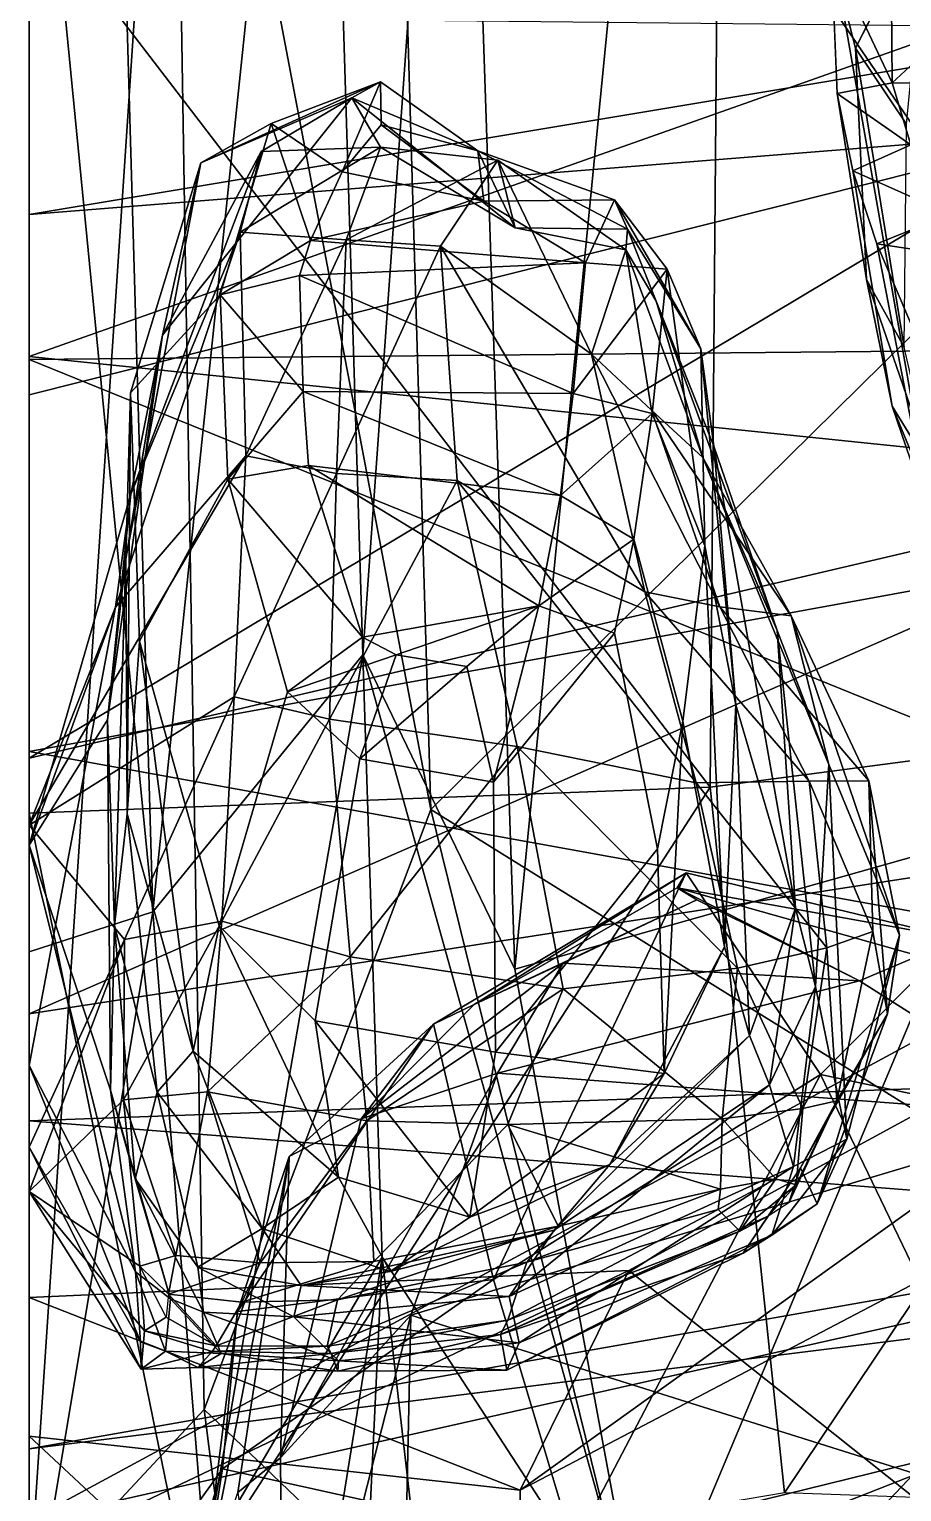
# Model space of a CAD drawing. Header units: metres. Extents: x -8 to 93, y -165 to 99.
# Drawn here: x 0.02 to 6.14, y -151.53 to -141.27 of the extents above; entities that cross this region are included whole.
import ezdxf

# ---------------------------------------------------------------- set-up
doc = ezdxf.new("R2010")
doc.units = ezdxf.units.M

msp = doc.modelspace()

# ---------------------------------------------------------------- linework, layer by layer
at = {"layer": 'jaw_half'}
for points in [[(7.584, -140.886, 199.276), (0.021, -137.635, 192.179), (0.021, -143.562, 199.267)], [(7.584, -140.886, 199.276), (0.021, -143.562, 199.267), (9.728, -144.566, 202.313)], [(7.876, -141.256, 166.211), (0.021, -142.565, 165.947), (0.021, -141.173, 162.868)], [(7.876, -141.256, 166.211), (7.385, -141.978, 176.607), (0.021, -142.565, 165.947)], [(7.385, -141.978, 176.607), (0.021, -143.832, 176.455), (0.021, -142.565, 165.947)], [(8.861, -144.308, 188.863), (0.021, -146.382, 189.444), (7.385, -141.978, 176.607)], [(7.385, -141.978, 176.607), (0.021, -146.382, 189.444), (0.021, -143.832, 176.455)], [(0.021, -143.562, 199.267), (0.021, -146.335, 201.872), (9.728, -144.566, 202.313)], [(9.214, -146.755, 193.243), (0.021, -148.175, 193.261), (8.861, -144.308, 188.863)], [(8.861, -144.308, 188.863), (0.021, -148.175, 193.261), (0.021, -146.382, 189.444)], [(9.728, -144.566, 202.313), (0.021, -146.335, 201.872), (11.944, -148.493, 201.502)], [(0.021, -146.335, 201.872), (0.021, -148.926, 201.158), (11.944, -148.493, 201.502)], [(10.24, -149.432, 196.864), (0.021, -151.733, 197.522), (9.214, -146.755, 193.243)], [(9.214, -146.755, 193.243), (0.021, -151.733, 197.522), (0.021, -148.175, 193.261)], [(11.944, -148.493, 201.502), (0.021, -148.926, 201.158), (11.328, -149.815, 200.013)], [(0.021, -148.926, 201.158), (0.021, -151.229, 200.348), (11.328, -149.815, 200.013)], [(11.328, -149.815, 200.013), (0.021, -151.229, 200.348), (10.24, -149.432, 196.864)], [(10.24, -149.432, 196.864), (0.021, -151.229, 200.348), (0.021, -151.733, 197.522)]]:
    msp.add_3dface(points, dxfattribs=at)
at = {"layer": 'skull_half'}
for points in [[(2.422, -132.65, 282.647), (5.922, -125.073, 287.826), (7.689, -141.96, 292.067)], [(5.922, -125.073, 287.826), (9.949, -125.549, 286.634), (7.689, -141.96, 292.067)], [(17.375, -128.428, 384.974), (0.021, -132.807, 383.073), (17.987, -143.412, 371.145)], [(1.024, -137.2, 282.321), (2.422, -132.65, 282.647), (2.84, -146.741, 292.028)], [(2.422, -132.65, 282.647), (7.689, -141.96, 292.067), (2.84, -146.741, 292.028)], [(17.987, -143.412, 371.145), (0.021, -132.807, 383.073), (0.021, -143.583, 371.502)], [(9.473, -134.297, 250.767), (4.677, -135.139, 251.117), (6.752, -146.923, 252.992)], [(4.677, -135.139, 251.117), (3.035, -136.192, 254.371), (3.429, -147.862, 253.608)], [(4.677, -135.139, 251.117), (3.429, -147.862, 253.608), (6.752, -146.923, 252.992)], [(0.887, -147.461, 259.065), (2.069, -136.134, 259.656), (0.597, -137.447, 261.27)], [(2.361, -145.657, 257.694), (2.069, -136.134, 259.656), (0.887, -147.461, 259.065)], [(3.035, -136.192, 254.371), (2.069, -136.134, 259.656), (2.361, -145.657, 257.694)], [(3.429, -147.862, 253.608), (3.035, -136.192, 254.371), (2.361, -145.657, 257.694)], [(1.024, -137.2, 282.321), (1.248, -150.954, 291.122), (0.021, -152.271, 290.702)], [(0.021, -139.373, 282.271), (1.024, -137.2, 282.321), (0.021, -152.271, 290.702)], [(1.024, -137.2, 282.321), (2.84, -146.741, 292.028), (1.248, -150.954, 291.122)], [(0.887, -147.461, 259.065), (0.597, -137.447, 261.27), (0.021, -138.576, 261.723)], [(0.887, -147.461, 259.065), (0.021, -138.576, 261.723), (0.021, -147.74, 259.972)], [(4.856, -139.939, 227.938), (4.8, -146.586, 223.721), (0.021, -140.349, 228.388)], [(4.856, -139.939, 227.938), (9.015, -146.03, 223.741), (4.8, -146.586, 223.721)], [(4.856, -139.939, 227.938), (8.242, -140.122, 227.856), (9.015, -146.03, 223.741)], [(0.021, -140.349, 228.388), (4.8, -146.586, 223.721), (0.021, -146.768, 223.816)], [(7.689, -141.96, 292.067), (10.031, -151.21, 292.083), (2.84, -146.741, 292.028)], [(18.638, -151.139, 354.709), (17.987, -143.412, 371.145), (0.021, -143.583, 371.502)], [(18.638, -151.139, 354.709), (0.021, -143.583, 371.502), (0.021, -152.097, 355.345)], [(2.361, -145.657, 257.694), (0.887, -147.461, 259.065), (1.255, -152, 258.424)], [(2.498, -149.883, 257.19), (2.361, -145.657, 257.694), (1.255, -152, 258.424)], [(4.327, -152.696, 254.084), (2.361, -145.657, 257.694), (2.498, -149.883, 257.19)], [(3.429, -147.862, 253.608), (2.361, -145.657, 257.694), (4.327, -152.696, 254.084)], [(9.015, -146.03, 223.741), (5.321, -151.538, 224.521), (4.8, -146.586, 223.721)], [(9.015, -146.03, 223.741), (9.635, -151.693, 223.993), (5.321, -151.538, 224.521)], [(4.8, -146.586, 223.721), (1.14, -152.247, 224.373), (0.021, -146.768, 223.816)], [(4.8, -146.586, 223.721), (5.321, -151.538, 224.521), (1.14, -152.247, 224.373)], [(0.021, -146.768, 223.816), (1.14, -152.247, 224.373), (0.021, -152.099, 224.322)], [(1.248, -150.954, 291.122), (2.84, -146.741, 292.028), (4.687, -154.242, 295.99)], [(2.84, -146.741, 292.028), (10.031, -151.21, 292.083), (4.687, -154.242, 295.99)], [(10.002, -146.834, 312.78), (3.466, -151.519, 313.048), (8.753, -148.746, 307.738)], [(10.002, -146.834, 312.78), (4.229, -149.977, 316.442), (3.466, -151.519, 313.048)], [(10.002, -146.834, 312.78), (7.005, -152.189, 322.488), (4.229, -149.977, 316.442)], [(6.752, -146.923, 252.992), (3.429, -147.862, 253.608), (4.327, -152.696, 254.084)], [(6.752, -146.923, 252.992), (4.327, -152.696, 254.084), (7.175, -151.526, 253.954)], [(0.887, -147.461, 259.065), (0.021, -152.665, 259.291), (1.255, -152, 258.424)], [(0.887, -147.461, 259.065), (0.021, -147.74, 259.972), (0.021, -152.665, 259.291)], [(8.881, -152.823, 304.853), (8.753, -148.746, 307.738), (3.446, -154.337, 309.561)], [(8.753, -148.746, 307.738), (3.466, -151.519, 313.048), (3.446, -154.337, 309.561)], [(2.498, -149.883, 257.19), (1.012, -159.116, 257.36), (2.225, -155.621, 256.661)], [(2.498, -149.883, 257.19), (1.255, -152, 258.424), (1.012, -159.116, 257.36)], [(3.006, -154.303, 254.769), (2.498, -149.883, 257.19), (2.225, -155.621, 256.661)], [(4.327, -152.696, 254.084), (2.498, -149.883, 257.19), (3.006, -154.303, 254.769)], [(4.229, -149.977, 316.442), (0.021, -151.984, 321.073), (0.021, -150.168, 316.313)], [(7.005, -152.189, 322.488), (0.021, -151.984, 321.073), (4.229, -149.977, 316.442)], [(4.229, -149.977, 316.442), (0.021, -150.168, 316.313), (3.466, -151.519, 313.048)], [(3.466, -151.519, 313.048), (0.021, -150.168, 316.313), (0.021, -151.141, 314.065)], [(0.021, -152.271, 290.702), (1.248, -150.954, 291.122), (1.963, -156.556, 295.531)], [(1.248, -150.954, 291.122), (4.687, -154.242, 295.99), (1.963, -156.556, 295.531)], [(18.945, -152.104, 346.145), (18.638, -151.139, 354.709), (0.021, -152.097, 355.345)], [(3.446, -154.337, 309.561), (0.021, -151.141, 314.065), (0.021, -154.312, 309.883)], [(3.466, -151.519, 313.048), (0.021, -151.141, 314.065), (3.446, -154.337, 309.561)], [(10.031, -151.21, 292.083), (6.73, -161.233, 297.093), (4.687, -154.242, 295.99)], [(7.175, -151.526, 253.954), (4.327, -152.696, 254.084), (7.905, -152.506, 253.891)]]:
    msp.add_3dface(points, dxfattribs=at)
at = {"layer": 'teeth_lower_half', "invisible_edges": 1}
for points in [[(6.324, -140.409, 200.574), (5.651, -140.738, 197.942), (5.819, -141.397, 200.796)], [(5.69, -141.717, 197.869), (5.819, -141.397, 200.796), (5.651, -140.738, 197.942)], [(5.819, -141.397, 200.796), (5.69, -141.717, 197.869), (5.897, -143.022, 200.937)], [(5.69, -141.717, 197.869), (6.078, -143.911, 200.448), (5.897, -143.022, 200.937)], [(6.078, -143.911, 200.448), (5.69, -141.717, 197.869), (5.8, -142.258, 197.537)], [(1.36, -143.13, 198.215), (1.224, -142.203, 200.132), (1.718, -141.926, 198.128)], [(1.224, -142.203, 200.132), (1.36, -143.13, 198.215), (0.732, -143.817, 200.306)], [(5.8, -142.258, 197.537), (6.335, -144.664, 200.352), (6.078, -143.911, 200.448)], [(6.335, -144.664, 200.352), (5.8, -142.258, 197.537), (5.969, -142.772, 197.545)], [(5.969, -142.772, 197.545), (6.9, -145.979, 199.627), (6.335, -144.664, 200.352)], [(6.9, -145.979, 199.627), (5.969, -142.772, 197.545), (6.329, -143.615, 197.101)], [(1.36, -143.13, 198.215), (0.794, -145.56, 200.103), (0.732, -143.817, 200.306)], [(0.794, -145.56, 200.103), (1.36, -143.13, 198.215), (1.414, -144.423, 198.037)], [(4.762, -144.891, 200.087), (4.263, -144.845, 198.154), (4.392, -143.962, 198.109)], [(1.414, -144.423, 198.037), (1.354, -147.558, 199.427), (0.794, -145.56, 200.103)], [(1.354, -147.558, 199.427), (1.414, -144.423, 198.037), (1.833, -145.915, 197.533)], [(4.263, -144.845, 198.154), (4.431, -147.018, 200.042), (4.128, -145.504, 197.983)], [(4.263, -144.845, 198.154), (4.762, -144.891, 200.087), (4.609, -146.121, 200.25)], [(4.431, -147.018, 200.042), (4.263, -144.845, 198.154), (4.609, -146.121, 200.25)], [(4.128, -145.504, 197.983), (3.294, -148.445, 199.725), (3.28, -146.55, 197.727)], [(3.294, -148.445, 199.725), (4.128, -145.504, 197.983), (4.431, -147.018, 200.042)], [(2.34, -146.387, 197.546), (1.354, -147.558, 199.427), (1.833, -145.915, 197.533)], [(1.354, -147.558, 199.427), (2.34, -146.387, 197.546), (2.028, -148.225, 199.481)], [(2.34, -146.387, 197.546), (3.294, -148.445, 199.725), (2.028, -148.225, 199.481)], [(3.294, -148.445, 199.725), (2.34, -146.387, 197.546), (3.28, -146.55, 197.727)]]:
    msp.add_3dface(points, dxfattribs=at)
at = {"layer": 'teeth_lower_half'}
for points in [[(6.324, -140.409, 200.574), (5.819, -141.397, 200.796), (6.178, -141.932, 202.658)], [(6.077, -141.642, 197.182), (5.69, -141.717, 197.869), (5.651, -140.738, 197.942)], [(6.077, -141.642, 197.182), (5.651, -140.738, 197.942), (6.073, -141.08, 197.205)], [(7.02, -140.768, 197.221), (6.077, -141.642, 197.182), (6.073, -141.08, 197.205)], [(7.02, -140.768, 197.221), (7.438, -141.655, 197.171), (6.077, -141.642, 197.182)], [(5.819, -141.397, 200.796), (6.161, -143.497, 202.838), (6.178, -141.932, 202.658)], [(5.819, -141.397, 200.796), (5.897, -143.022, 200.937), (6.161, -143.497, 202.838)], [(2.485, -141.633, 198.262), (1.718, -141.926, 198.128), (1.224, -142.203, 200.132)], [(2.485, -141.633, 198.262), (1.224, -142.203, 200.132), (2.285, -141.747, 199.756)], [(2.485, -141.633, 198.262), (2.216, -142.266, 197.671), (1.718, -141.926, 198.128)], [(2.216, -142.266, 197.671), (2.485, -141.633, 198.262), (2.49, -141.935, 197.734)], [(3.169, -142.118, 198.152), (2.485, -141.633, 198.262), (2.285, -141.747, 199.756)], [(3.169, -142.118, 198.152), (2.49, -141.935, 197.734), (2.485, -141.633, 198.262)], [(6.209, -142.076, 197.116), (5.69, -141.717, 197.869), (6.077, -141.642, 197.182)], [(6.077, -141.642, 197.182), (7.438, -141.655, 197.171), (6.209, -142.076, 197.116)], [(2.285, -141.747, 199.756), (1.224, -142.203, 200.132), (0.956, -143.413, 202.205)], [(2.285, -141.747, 199.756), (0.956, -143.413, 202.205), (1.649, -142.123, 202.449)], [(2.487, -142.093, 202.845), (2.285, -141.747, 199.756), (1.649, -142.123, 202.449)], [(3.431, -142.658, 199.751), (2.285, -141.747, 199.756), (2.487, -142.093, 202.845)], [(3.431, -142.658, 199.751), (3.169, -142.118, 198.152), (2.285, -141.747, 199.756)], [(6.209, -142.076, 197.116), (5.8, -142.258, 197.537), (5.69, -141.717, 197.869)], [(1.995, -142.747, 197.658), (1.36, -143.13, 198.215), (1.718, -141.926, 198.128)], [(1.718, -141.926, 198.128), (2.216, -142.266, 197.671), (1.995, -142.747, 197.658)], [(2.49, -141.935, 197.734), (3.211, -142.472, 197.539), (2.216, -142.266, 197.671)], [(3.211, -142.472, 197.539), (2.49, -141.935, 197.734), (3.169, -142.118, 198.152)], [(0.956, -143.413, 202.205), (0.733, -144.529, 203.727), (1.649, -142.123, 202.449)], [(1.649, -142.123, 202.449), (0.733, -144.529, 203.727), (1.5, -142.69, 203.62)], [(2.487, -142.093, 202.845), (1.649, -142.123, 202.449), (1.5, -142.69, 203.62)], [(2.487, -142.093, 202.845), (1.5, -142.69, 203.62), (2.245, -142.743, 204.326)], [(3.309, -142.184, 201.852), (2.487, -142.093, 202.845), (2.245, -142.743, 204.326)], [(3.431, -142.658, 199.751), (2.487, -142.093, 202.845), (3.309, -142.184, 201.852)], [(4.129, -142.463, 198.245), (3.211, -142.472, 197.539), (3.169, -142.118, 198.152)], [(4.22, -142.669, 199.897), (3.169, -142.118, 198.152), (3.431, -142.658, 199.751)], [(4.22, -142.669, 199.897), (4.129, -142.463, 198.245), (3.169, -142.118, 198.152)], [(6.209, -142.076, 197.116), (6.484, -142.564, 196.98), (5.8, -142.258, 197.537)], [(1.224, -142.203, 200.132), (0.732, -143.817, 200.306), (0.699, -144.982, 202.419)], [(1.224, -142.203, 200.132), (0.699, -144.982, 202.419), (0.956, -143.413, 202.205)], [(2.216, -142.266, 197.671), (3.211, -142.472, 197.539), (1.995, -142.747, 197.658)], [(3.309, -142.184, 201.852), (2.245, -142.743, 204.326), (2.908, -142.788, 204.361)], [(3.966, -143.546, 204.446), (3.309, -142.184, 201.852), (2.908, -142.788, 204.361)], [(4.207, -142.814, 202.18), (3.431, -142.658, 199.751), (3.309, -142.184, 201.852)], [(4.207, -142.814, 202.18), (3.309, -142.184, 201.852), (3.966, -143.546, 204.446)], [(5.8, -142.258, 197.537), (6.484, -142.564, 196.98), (5.969, -142.772, 197.545)], [(3.211, -142.472, 197.539), (3.924, -142.904, 197.562), (1.995, -142.747, 197.658)], [(4.129, -142.463, 198.245), (3.924, -142.904, 197.562), (3.211, -142.472, 197.539)], [(4.498, -142.95, 197.966), (3.924, -142.904, 197.562), (4.129, -142.463, 198.245)], [(4.129, -142.463, 198.245), (4.22, -142.669, 199.897), (4.735, -143.508, 199.945)], [(4.498, -142.95, 197.966), (4.129, -142.463, 198.245), (4.735, -143.508, 199.945)], [(6.684, -142.878, 196.788), (5.969, -142.772, 197.545), (6.484, -142.564, 196.98)], [(4.22, -142.669, 199.897), (3.431, -142.658, 199.751), (4.207, -142.814, 202.18)], [(4.22, -142.669, 199.897), (4.207, -142.814, 202.18), (4.421, -143.173, 202.025)], [(4.22, -142.669, 199.897), (4.421, -143.173, 202.025), (4.826, -144.192, 202.14)], [(4.22, -142.669, 199.897), (4.826, -144.192, 202.14), (4.735, -143.508, 199.945)], [(1.5, -142.69, 203.62), (0.733, -144.529, 203.727), (0.625, -145.321, 205.167)], [(1.5, -142.69, 203.62), (0.625, -145.321, 205.167), (1.541, -144.26, 205.642)], [(1.995, -142.747, 197.658), (1.917, -142.994, 197.672), (1.36, -143.13, 198.215)], [(2.245, -142.743, 204.326), (1.5, -142.69, 203.62), (1.541, -144.26, 205.642)], [(2.245, -142.743, 204.326), (1.541, -144.26, 205.642), (2.178, -144.383, 206.007)], [(1.995, -142.747, 197.658), (3.924, -142.904, 197.562), (1.917, -142.994, 197.672)], [(2.908, -142.788, 204.361), (2.245, -142.743, 204.326), (2.178, -144.383, 206.007)], [(3.025, -144.432, 206.132), (2.908, -142.788, 204.361), (2.178, -144.383, 206.007)], [(4.341, -145.215, 206.027), (2.908, -142.788, 204.361), (3.025, -144.432, 206.132)], [(4.341, -145.215, 206.027), (3.966, -143.546, 204.446), (2.908, -142.788, 204.361)], [(6.684, -142.878, 196.788), (6.329, -143.615, 197.101), (5.969, -142.772, 197.545)], [(4.207, -142.814, 202.18), (3.966, -143.546, 204.446), (4.389, -143.938, 204.343)], [(4.207, -142.814, 202.18), (4.389, -143.938, 204.343), (4.749, -144.272, 204.26)], [(4.421, -143.173, 202.025), (4.207, -142.814, 202.18), (4.749, -144.272, 204.26)], [(1.917, -142.994, 197.672), (1.943, -143.807, 197.619), (1.36, -143.13, 198.215)], [(3.924, -142.904, 197.562), (3.838, -143.821, 197.642), (1.917, -142.994, 197.672)], [(1.917, -142.994, 197.672), (3.838, -143.821, 197.642), (1.943, -143.807, 197.619)], [(3.924, -142.904, 197.562), (4.498, -142.95, 197.966), (3.838, -143.821, 197.642)], [(4.498, -142.95, 197.966), (4.392, -143.962, 198.109), (3.838, -143.821, 197.642)], [(4.498, -142.95, 197.966), (4.762, -144.891, 200.087), (4.392, -143.962, 198.109)], [(4.498, -142.95, 197.966), (4.735, -143.508, 199.945), (4.762, -144.891, 200.087)], [(5.897, -143.022, 200.937), (6.365, -144.378, 202.268), (6.161, -143.497, 202.838)], [(6.078, -143.911, 200.448), (6.365, -144.378, 202.268), (5.897, -143.022, 200.937)], [(1.36, -143.13, 198.215), (1.943, -143.807, 197.619), (1.414, -144.423, 198.037)], [(4.421, -143.173, 202.025), (4.749, -144.272, 204.26), (5.271, -145.486, 203.866)], [(4.421, -143.173, 202.025), (5.271, -145.486, 203.866), (4.826, -144.192, 202.14)], [(0.956, -143.413, 202.205), (0.699, -144.982, 202.419), (0.569, -146.113, 203.555)], [(0.956, -143.413, 202.205), (0.569, -146.113, 203.555), (0.733, -144.529, 203.727)], [(4.735, -143.508, 199.945), (4.826, -144.192, 202.14), (4.981, -146.006, 201.924)], [(4.735, -143.508, 199.945), (4.981, -146.006, 201.924), (4.762, -144.891, 200.087)], [(3.966, -143.546, 204.446), (4.341, -145.215, 206.027), (4.868, -145.32, 206.141)], [(4.389, -143.938, 204.343), (3.966, -143.546, 204.446), (4.868, -145.32, 206.141)], [(1.943, -143.807, 197.619), (1.98, -144.326, 197.539), (1.414, -144.423, 198.037)], [(1.943, -143.807, 197.619), (3.75, -144.537, 197.737), (1.98, -144.326, 197.539)], [(1.943, -143.807, 197.619), (3.838, -143.821, 197.642), (3.75, -144.537, 197.737)], [(0.732, -143.817, 200.306), (0.708, -146.771, 202.153), (0.699, -144.982, 202.419)], [(0.794, -145.56, 200.103), (0.708, -146.771, 202.153), (0.732, -143.817, 200.306)], [(3.838, -143.821, 197.642), (4.392, -143.962, 198.109), (3.75, -144.537, 197.737)], [(6.078, -143.911, 200.448), (6.578, -145.128, 202.26), (6.365, -144.378, 202.268)], [(6.335, -144.664, 200.352), (6.578, -145.128, 202.26), (6.078, -143.911, 200.448)], [(4.392, -143.962, 198.109), (4.263, -144.845, 198.154), (3.75, -144.537, 197.737)], [(5.369, -145.382, 205.82), (4.389, -143.938, 204.343), (4.868, -145.32, 206.141)], [(5.369, -145.382, 205.82), (4.749, -144.272, 204.26), (4.389, -143.938, 204.343)], [(4.826, -144.192, 202.14), (5.271, -145.486, 203.866), (5.399, -147.434, 203.471)], [(4.981, -146.006, 201.924), (4.826, -144.192, 202.14), (5.399, -147.434, 203.471)], [(0.625, -145.321, 205.167), (0.021, -146.852, 206.522), (1.541, -144.26, 205.642)], [(1.541, -144.26, 205.642), (0.021, -146.852, 206.522), (1.46, -145.952, 206.818)], [(1.98, -144.326, 197.539), (2.36, -145.531, 197.267), (1.414, -144.423, 198.037)], [(1.541, -144.26, 205.642), (1.46, -145.952, 206.818), (2.178, -144.383, 206.007)], [(1.98, -144.326, 197.539), (3.598, -145.313, 197.514), (2.36, -145.531, 197.267)], [(1.98, -144.326, 197.539), (3.75, -144.537, 197.737), (3.598, -145.313, 197.514)], [(4.749, -144.272, 204.26), (5.369, -145.382, 205.82), (5.632, -146.426, 205.694)], [(5.271, -145.486, 203.866), (4.749, -144.272, 204.26), (5.632, -146.426, 205.694)], [(1.414, -144.423, 198.037), (2.36, -145.531, 197.267), (1.833, -145.915, 197.533)], [(2.178, -144.383, 206.007), (1.46, -145.952, 206.818), (2.127, -146.107, 207.059)], [(2.178, -144.383, 206.007), (2.127, -146.107, 207.059), (3.025, -144.432, 206.132)], [(3.025, -144.432, 206.132), (2.127, -146.107, 207.059), (3.445, -146.3, 207.112)], [(3.025, -144.432, 206.132), (3.445, -146.3, 207.112), (4.702, -146.554, 207.465)], [(4.702, -146.554, 207.465), (4.341, -145.215, 206.027), (3.025, -144.432, 206.132)], [(0.569, -146.113, 203.555), (0.021, -146.991, 205.328), (0.733, -144.529, 203.727)], [(0.733, -144.529, 203.727), (0.021, -146.991, 205.328), (0.625, -145.321, 205.167)], [(3.75, -144.537, 197.737), (4.263, -144.845, 198.154), (3.598, -145.313, 197.514)], [(4.263, -144.845, 198.154), (4.128, -145.504, 197.983), (3.598, -145.313, 197.514)], [(4.762, -144.891, 200.087), (4.9, -147.706, 202.025), (4.609, -146.121, 200.25)], [(4.762, -144.891, 200.087), (4.981, -146.006, 201.924), (4.9, -147.706, 202.025)], [(0.699, -144.982, 202.419), (0.619, -147.557, 203.606), (0.569, -146.113, 203.555)], [(0.708, -146.771, 202.153), (0.619, -147.557, 203.606), (0.699, -144.982, 202.419)], [(4.341, -145.215, 206.027), (4.702, -146.554, 207.465), (5.495, -146.542, 208.047)], [(5.495, -146.542, 208.047), (4.868, -145.32, 206.141), (4.341, -145.215, 206.027)], [(0.625, -145.321, 205.167), (0.021, -146.991, 205.328), (0.021, -148.538, 206.693)], [(0.625, -145.321, 205.167), (0.021, -148.538, 206.693), (0.021, -146.852, 206.522)], [(3.598, -145.313, 197.514), (2.595, -145.656, 197.318), (2.36, -145.531, 197.267)], [(3.598, -145.313, 197.514), (3.093, -145.738, 197.379), (2.595, -145.656, 197.318)], [(3.598, -145.313, 197.514), (3.28, -146.55, 197.727), (3.093, -145.738, 197.379)], [(3.598, -145.313, 197.514), (4.128, -145.504, 197.983), (3.28, -146.55, 197.727)], [(5.913, -146.54, 207.064), (4.868, -145.32, 206.141), (5.495, -146.542, 208.047)], [(5.913, -146.54, 207.064), (5.369, -145.382, 205.82), (4.868, -145.32, 206.141)], [(5.369, -145.382, 205.82), (5.913, -146.54, 207.064), (6.128, -147.624, 207.015)], [(5.632, -146.426, 205.694), (5.369, -145.382, 205.82), (6.128, -147.624, 207.015)], [(0.794, -145.56, 200.103), (1.17, -148.437, 201.646), (0.708, -146.771, 202.153)], [(1.354, -147.558, 199.427), (1.17, -148.437, 201.646), (0.794, -145.56, 200.103)], [(2.36, -145.531, 197.267), (2.595, -145.656, 197.318), (1.833, -145.915, 197.533)], [(5.271, -145.486, 203.866), (5.632, -146.426, 205.694), (5.54, -147.984, 205.412)], [(5.399, -147.434, 203.471), (5.271, -145.486, 203.866), (5.54, -147.984, 205.412)], [(2.595, -145.656, 197.318), (2.34, -146.387, 197.546), (1.833, -145.915, 197.533)], [(2.595, -145.656, 197.318), (3.093, -145.738, 197.379), (2.34, -146.387, 197.546)], [(3.093, -145.738, 197.379), (3.28, -146.55, 197.727), (2.34, -146.387, 197.546)], [(1.46, -145.952, 206.818), (0.021, -146.852, 206.522), (0.69, -147.655, 208.635)], [(1.46, -145.952, 206.818), (0.69, -147.655, 208.635), (1.373, -147.526, 208.32)], [(1.46, -145.952, 206.818), (1.373, -147.526, 208.32), (2.127, -146.107, 207.059)], [(4.981, -146.006, 201.924), (5.075, -148.327, 203.401), (4.9, -147.706, 202.025)], [(4.981, -146.006, 201.924), (5.399, -147.434, 203.471), (5.075, -148.327, 203.401)], [(0.569, -146.113, 203.555), (0.591, -148.711, 205.142), (0.021, -146.991, 205.328)], [(0.569, -146.113, 203.555), (0.619, -147.557, 203.606), (0.591, -148.711, 205.142)], [(2.127, -146.107, 207.059), (1.373, -147.526, 208.32), (2.273, -147.775, 208.453)], [(2.127, -146.107, 207.059), (2.273, -147.775, 208.453), (3.445, -146.3, 207.112)], [(4.431, -147.018, 200.042), (4.609, -146.121, 200.25), (4.477, -148.595, 201.986)], [(4.609, -146.121, 200.25), (4.9, -147.706, 202.025), (4.477, -148.595, 201.986)], [(3.769, -148, 208.869), (3.445, -146.3, 207.112), (2.273, -147.775, 208.453)], [(3.445, -146.3, 207.112), (3.769, -148, 208.869), (4.992, -147.855, 209.109)], [(4.992, -147.855, 209.109), (4.702, -146.554, 207.465), (3.445, -146.3, 207.112)], [(5.54, -147.984, 205.412), (5.632, -146.426, 205.694), (5.76, -149.055, 207.224)], [(5.632, -146.426, 205.694), (6.128, -147.624, 207.015), (5.76, -149.055, 207.224)], [(5.619, -147.712, 209.856), (5.495, -146.542, 208.047), (4.702, -146.554, 207.465)], [(4.702, -146.554, 207.465), (4.992, -147.855, 209.109), (5.619, -147.712, 209.856)], [(5.913, -146.54, 207.064), (5.495, -146.542, 208.047), (5.941, -147.598, 209.271)], [(5.941, -147.598, 209.271), (5.495, -146.542, 208.047), (5.619, -147.712, 209.856)], [(5.913, -146.54, 207.064), (5.941, -147.598, 209.271), (6.044, -148.176, 209.481)], [(6.128, -147.624, 207.015), (5.913, -146.54, 207.064), (6.044, -148.176, 209.481)], [(0.708, -146.771, 202.153), (0.918, -148.725, 203.16), (0.619, -147.557, 203.606)], [(1.17, -148.437, 201.646), (0.918, -148.725, 203.16), (0.708, -146.771, 202.153)], [(0.021, -146.852, 206.522), (0.021, -148.538, 206.693), (0.021, -149.112, 208.992)], [(0.021, -146.852, 206.522), (0.021, -149.112, 208.992), (0.69, -147.655, 208.635)], [(0.591, -148.711, 205.142), (0.767, -149.987, 206.566), (0.021, -146.991, 205.328)], [(0.021, -146.991, 205.328), (0.767, -149.987, 206.566), (0.021, -148.538, 206.693)], [(3.294, -148.445, 199.725), (4.431, -147.018, 200.042), (4.477, -148.595, 201.986)], [(5.075, -148.327, 203.401), (5.399, -147.434, 203.471), (5.217, -148.675, 205.109)], [(5.399, -147.434, 203.471), (5.54, -147.984, 205.412), (5.217, -148.675, 205.109)], [(0.619, -147.557, 203.606), (0.765, -149.333, 205.008), (0.591, -148.711, 205.142)], [(0.918, -148.725, 203.16), (0.765, -149.333, 205.008), (0.619, -147.557, 203.606)], [(1.373, -147.526, 208.32), (0.69, -147.655, 208.635), (0.682, -148.78, 210.252)], [(1.373, -147.526, 208.32), (0.682, -148.78, 210.252), (1.271, -148.723, 210.021)], [(2.191, -149.323, 201.53), (1.17, -148.437, 201.646), (1.354, -147.558, 199.427)], [(2.273, -147.775, 208.453), (1.373, -147.526, 208.32), (1.271, -148.723, 210.021)], [(2.191, -149.323, 201.53), (1.354, -147.558, 199.427), (2.028, -148.225, 199.481)], [(5.941, -147.598, 209.271), (5.619, -147.712, 209.856), (5.688, -148.787, 211.395)], [(5.941, -147.598, 209.271), (5.688, -148.787, 211.395), (6.044, -148.176, 209.481)], [(0.69, -147.655, 208.635), (0.021, -149.112, 208.992), (0.021, -149.423, 211.02)], [(0.69, -147.655, 208.635), (0.021, -149.423, 211.02), (0.682, -148.78, 210.252)], [(5.075, -148.327, 203.401), (4.096, -149.233, 203.727), (4.9, -147.706, 202.025)], [(4.477, -148.595, 201.986), (4.9, -147.706, 202.025), (4.096, -149.233, 203.727)], [(5.619, -147.712, 209.856), (4.992, -147.855, 209.109), (5.451, -148.84, 211.94)], [(5.619, -147.712, 209.856), (5.451, -148.84, 211.94), (5.688, -148.787, 211.395)], [(6.128, -147.624, 207.015), (6.044, -148.176, 209.481), (5.55, -149.51, 209.3)], [(6.128, -147.624, 207.015), (5.55, -149.51, 209.3), (5.76, -149.055, 207.224)], [(2.391, -148.927, 210.223), (2.273, -147.775, 208.453), (1.271, -148.723, 210.021)], [(3.769, -148, 208.869), (2.273, -147.775, 208.453), (2.391, -148.927, 210.223)], [(4.992, -147.855, 209.109), (3.769, -148, 208.869), (4.885, -148.913, 210.935)], [(4.992, -147.855, 209.109), (4.885, -148.913, 210.935), (5.451, -148.84, 211.94)], [(3.769, -148, 208.869), (2.391, -148.927, 210.223), (3.379, -148.952, 210.673)], [(4.885, -148.913, 210.935), (3.769, -148, 208.869), (3.379, -148.952, 210.673)], [(5.217, -148.675, 205.109), (5.54, -147.984, 205.412), (5.384, -149.248, 207.063)], [(5.76, -149.055, 207.224), (5.384, -149.248, 207.063), (5.54, -147.984, 205.412)], [(3.294, -148.445, 199.725), (3.114, -149.602, 201.794), (2.028, -148.225, 199.481)], [(3.114, -149.602, 201.794), (2.191, -149.323, 201.53), (2.028, -148.225, 199.481)], [(6.044, -148.176, 209.481), (5.688, -148.787, 211.395), (5.433, -149.256, 211.215)], [(5.55, -149.51, 209.3), (6.044, -148.176, 209.481), (5.433, -149.256, 211.215)], [(5.217, -148.675, 205.109), (3.704, -149.695, 205.175), (5.075, -148.327, 203.401)], [(5.075, -148.327, 203.401), (3.704, -149.695, 205.175), (4.096, -149.233, 203.727)], [(0.767, -149.987, 206.566), (0.801, -150.479, 208.859), (0.021, -148.538, 206.693)], [(0.021, -148.538, 206.693), (0.801, -150.479, 208.859), (0.021, -149.112, 208.992)], [(1.17, -148.437, 201.646), (1.655, -149.683, 203.043), (0.918, -148.725, 203.16)], [(2.191, -149.323, 201.53), (1.655, -149.683, 203.043), (1.17, -148.437, 201.646)], [(4.477, -148.595, 201.986), (3.114, -149.602, 201.794), (3.294, -148.445, 199.725)], [(4.477, -148.595, 201.986), (4.096, -149.233, 203.727), (3.114, -149.602, 201.794)], [(0.765, -149.333, 205.008), (1.013, -150.177, 206.508), (0.591, -148.711, 205.142)], [(1.013, -150.177, 206.508), (0.767, -149.987, 206.566), (0.591, -148.711, 205.142)], [(1.271, -148.723, 210.021), (0.682, -148.78, 210.252), (1.049, -149.873, 212.003)], [(0.918, -148.725, 203.16), (1.204, -149.953, 204.931), (0.765, -149.333, 205.008)], [(1.655, -149.683, 203.043), (1.204, -149.953, 204.931), (0.918, -148.725, 203.16)], [(1.641, -149.924, 212.212), (1.271, -148.723, 210.021), (1.049, -149.873, 212.003)], [(2.391, -148.927, 210.223), (1.271, -148.723, 210.021), (1.641, -149.924, 212.212)], [(5.384, -149.248, 207.063), (3.388, -150.161, 206.772), (5.217, -148.675, 205.109)], [(5.217, -148.675, 205.109), (3.388, -150.161, 206.772), (3.704, -149.695, 205.175)], [(0.796, -149.948, 212.283), (0.682, -148.78, 210.252), (0.021, -149.423, 211.02)], [(1.049, -149.873, 212.003), (0.682, -148.78, 210.252), (0.796, -149.948, 212.283)], [(5.451, -148.84, 211.94), (4.885, -148.913, 210.935), (5.261, -149.333, 212.638)], [(5.451, -148.84, 211.94), (5.261, -149.333, 212.638), (5.404, -149.376, 212.711)], [(5.688, -148.787, 211.395), (5.404, -149.376, 212.711), (5.353, -149.502, 212.572)], [(5.433, -149.256, 211.215), (5.688, -148.787, 211.395), (5.353, -149.502, 212.572)], [(5.688, -148.787, 211.395), (5.451, -148.84, 211.94), (5.404, -149.376, 212.711)], [(2.438, -149.914, 212.529), (2.391, -148.927, 210.223), (1.641, -149.924, 212.212)], [(3.379, -148.952, 210.673), (2.391, -148.927, 210.223), (2.438, -149.914, 212.529)], [(4.885, -148.913, 210.935), (3.379, -148.952, 210.673), (4.873, -149.406, 212.149)], [(5.261, -149.333, 212.638), (4.885, -148.913, 210.935), (4.873, -149.406, 212.149)], [(3.734, -149.667, 212.426), (3.379, -148.952, 210.673), (2.438, -149.914, 212.529)], [(4.873, -149.406, 212.149), (3.379, -148.952, 210.673), (3.734, -149.667, 212.426)], [(0.801, -150.479, 208.859), (0.805, -150.67, 210.771), (0.021, -149.112, 208.992)], [(0.021, -149.112, 208.992), (0.805, -150.67, 210.771), (0.021, -149.423, 211.02)], [(5.76, -149.055, 207.224), (5.55, -149.51, 209.3), (5.232, -149.73, 209.287)], [(5.76, -149.055, 207.224), (5.232, -149.73, 209.287), (5.384, -149.248, 207.063)], [(4.096, -149.233, 203.727), (2.554, -149.985, 203.209), (3.114, -149.602, 201.794)], [(4.096, -149.233, 203.727), (3.704, -149.695, 205.175), (2.554, -149.985, 203.209)], [(5.384, -149.248, 207.063), (3.459, -150.486, 208.757), (3.388, -150.161, 206.772)], [(5.384, -149.248, 207.063), (5.232, -149.73, 209.287), (3.459, -150.486, 208.757)], [(5.031, -149.856, 211.074), (5.433, -149.256, 211.215), (5.206, -149.597, 212.333)], [(5.55, -149.51, 209.3), (5.433, -149.256, 211.215), (5.031, -149.856, 211.074)], [(5.433, -149.256, 211.215), (5.353, -149.502, 212.572), (5.206, -149.597, 212.333)], [(1.204, -149.953, 204.931), (1.243, -150.27, 206.471), (0.765, -149.333, 205.008)], [(1.243, -150.27, 206.471), (1.013, -150.177, 206.508), (0.765, -149.333, 205.008)], [(2.554, -149.985, 203.209), (1.655, -149.683, 203.043), (2.191, -149.323, 201.53)], [(3.114, -149.602, 201.794), (2.554, -149.985, 203.209), (2.191, -149.323, 201.53)], [(5.261, -149.333, 212.638), (4.857, -149.549, 212.457), (5.007, -149.702, 212.642)], [(5.261, -149.333, 212.638), (4.873, -149.406, 212.149), (4.857, -149.549, 212.457)], [(5.261, -149.333, 212.638), (5.007, -149.702, 212.642), (5.404, -149.376, 212.711)], [(0.805, -150.67, 210.771), (0.83, -150.402, 211.96), (0.021, -149.423, 211.02)], [(0.021, -149.423, 211.02), (0.83, -150.402, 211.96), (0.796, -149.948, 212.283)], [(4.873, -149.406, 212.149), (3.734, -149.667, 212.426), (3.514, -149.918, 212.701)], [(4.873, -149.406, 212.149), (3.514, -149.918, 212.701), (4.857, -149.549, 212.457)], [(5.404, -149.376, 212.711), (5.007, -149.702, 212.642), (5.206, -149.597, 212.333)], [(4.857, -149.549, 212.457), (3.514, -149.918, 212.701), (3.38, -150.326, 212.518)], [(4.857, -149.549, 212.457), (3.38, -150.326, 212.518), (5.007, -149.702, 212.642)], [(5.55, -149.51, 209.3), (5.031, -149.856, 211.074), (5.232, -149.73, 209.287)], [(3.734, -149.667, 212.426), (2.438, -149.914, 212.529), (2.185, -150.183, 212.585)], [(3.734, -149.667, 212.426), (2.185, -150.183, 212.585), (3.514, -149.918, 212.701)], [(5.206, -149.597, 212.333), (5.007, -149.702, 212.642), (3.327, -150.426, 212.012)], [(5.206, -149.597, 212.333), (3.327, -150.426, 212.012), (5.031, -149.856, 211.074)], [(1.929, -150.082, 204.905), (1.204, -149.953, 204.931), (1.655, -149.683, 203.043)], [(2.554, -149.985, 203.209), (1.929, -150.082, 204.905), (1.655, -149.683, 203.043)], [(3.704, -149.695, 205.175), (3.388, -150.161, 206.772), (1.929, -150.082, 204.905)], [(3.704, -149.695, 205.175), (1.929, -150.082, 204.905), (2.554, -149.985, 203.209)], [(5.007, -149.702, 212.642), (3.38, -150.326, 212.518), (3.327, -150.426, 212.012)], [(5.232, -149.73, 209.287), (5.031, -149.856, 211.074), (3.373, -150.676, 210.589)], [(5.232, -149.73, 209.287), (3.373, -150.676, 210.589), (3.459, -150.486, 208.757)], [(1.049, -149.873, 212.003), (0.796, -149.948, 212.283), (0.999, -150.143, 212.524)], [(1.641, -149.924, 212.212), (1.049, -149.873, 212.003), (0.999, -150.143, 212.524)], [(5.031, -149.856, 211.074), (3.327, -150.426, 212.012), (3.373, -150.676, 210.589)], [(0.83, -150.402, 211.96), (0.982, -150.304, 212.54), (0.796, -149.948, 212.283)], [(1.641, -149.924, 212.212), (0.999, -150.143, 212.524), (1.512, -150.2, 212.688)], [(1.929, -150.082, 204.905), (1.877, -150.302, 206.466), (1.204, -149.953, 204.931)], [(1.877, -150.302, 206.466), (1.243, -150.27, 206.471), (1.204, -149.953, 204.931)], [(2.438, -149.914, 212.529), (1.641, -149.924, 212.212), (1.512, -150.2, 212.688)], [(2.438, -149.914, 212.529), (1.512, -150.2, 212.688), (2.185, -150.183, 212.585)], [(3.514, -149.918, 212.701), (2.185, -150.183, 212.585), (2.112, -150.509, 212.501)], [(3.514, -149.918, 212.701), (2.112, -150.509, 212.501), (3.38, -150.326, 212.518)], [(1.013, -150.177, 206.508), (0.978, -150.544, 208.771), (0.767, -149.987, 206.566)], [(0.978, -150.544, 208.771), (0.801, -150.479, 208.859), (0.767, -149.987, 206.566)], [(1.368, -150.56, 208.729), (0.978, -150.544, 208.771), (1.013, -150.177, 206.508)], [(0.999, -150.143, 212.524), (0.982, -150.304, 212.54), (1.332, -150.507, 212.569)], [(0.999, -150.143, 212.524), (1.332, -150.507, 212.569), (1.512, -150.2, 212.688)], [(1.368, -150.56, 208.729), (1.013, -150.177, 206.508), (1.243, -150.27, 206.471)], [(3.388, -150.161, 206.772), (1.877, -150.302, 206.466), (1.929, -150.082, 204.905)], [(3.459, -150.486, 208.757), (1.877, -150.302, 206.466), (3.388, -150.161, 206.772)], [(2.192, -150.612, 208.757), (1.243, -150.27, 206.471), (1.877, -150.302, 206.466)], [(2.192, -150.612, 208.757), (1.368, -150.56, 208.729), (1.243, -150.27, 206.471)], [(2.185, -150.183, 212.585), (1.512, -150.2, 212.688), (1.332, -150.507, 212.569)], [(2.185, -150.183, 212.585), (1.332, -150.507, 212.569), (2.112, -150.509, 212.501)], [(1.332, -150.507, 212.569), (0.982, -150.304, 212.54), (0.83, -150.402, 211.96)], [(3.459, -150.486, 208.757), (2.192, -150.612, 208.757), (1.877, -150.302, 206.466)], [(3.38, -150.326, 212.518), (2.112, -150.509, 212.501), (2.14, -150.559, 211.825)], [(3.38, -150.326, 212.518), (2.14, -150.559, 211.825), (3.327, -150.426, 212.012)], [(0.978, -150.544, 208.771), (0.805, -150.67, 210.771), (0.801, -150.479, 208.859)], [(1.304, -150.546, 211.972), (0.83, -150.402, 211.96), (0.805, -150.67, 210.771)], [(1.332, -150.507, 212.569), (0.83, -150.402, 211.96), (1.304, -150.546, 211.972)], [(3.327, -150.426, 212.012), (2.14, -150.559, 211.825), (2.187, -150.684, 210.598)], [(3.373, -150.676, 210.589), (3.327, -150.426, 212.012), (2.187, -150.684, 210.598)], [(3.459, -150.486, 208.757), (3.373, -150.676, 210.589), (2.192, -150.612, 208.757)], [(1.204, -150.659, 210.653), (0.805, -150.67, 210.771), (0.978, -150.544, 208.771)], [(1.304, -150.546, 211.972), (0.805, -150.67, 210.771), (1.204, -150.659, 210.653)], [(1.368, -150.56, 208.729), (1.204, -150.659, 210.653), (0.978, -150.544, 208.771)], [(2.14, -150.559, 211.825), (1.304, -150.546, 211.972), (1.204, -150.659, 210.653)], [(2.187, -150.684, 210.598), (2.14, -150.559, 211.825), (1.204, -150.659, 210.653)], [(2.187, -150.684, 210.598), (1.204, -150.659, 210.653), (1.368, -150.56, 208.729)], [(2.112, -150.509, 212.501), (1.332, -150.507, 212.569), (1.304, -150.546, 211.972)], [(2.14, -150.559, 211.825), (2.112, -150.509, 212.501), (1.304, -150.546, 211.972)], [(2.192, -150.612, 208.757), (2.187, -150.684, 210.598), (1.368, -150.56, 208.729)], [(3.373, -150.676, 210.589), (2.187, -150.684, 210.598), (2.192, -150.612, 208.757)]]:
    msp.add_3dface(points, dxfattribs=at)
at = {"layer": 'teeth_upper_half'}
for points in [[(4.631, -147.187, 222.256), (3.279, -150.04, 219.906), (2.859, -148.249, 222.344)], [(4.631, -147.187, 222.256), (2.859, -148.249, 222.344), (3.143, -148.111, 223.459)], [(4.631, -147.187, 222.256), (3.143, -148.111, 223.459), (4.569, -147.291, 223.313)], [(5.573, -148.602, 219.792), (3.279, -150.04, 219.906), (4.631, -147.187, 222.256)], [(6.528, -147.644, 222.463), (4.631, -147.187, 222.256), (4.569, -147.291, 223.313)], [(6.528, -147.644, 222.463), (5.573, -148.602, 219.792), (4.631, -147.187, 222.256)], [(4.706, -147.376, 226.026), (4.569, -147.291, 223.313), (3.143, -148.111, 223.459)], [(6.528, -147.644, 222.463), (4.569, -147.291, 223.313), (6.261, -147.768, 223.529)], [(5.847, -147.944, 226.189), (4.569, -147.291, 223.313), (4.706, -147.376, 226.026)], [(6.261, -147.768, 223.529), (4.569, -147.291, 223.313), (5.847, -147.944, 226.189)], [(4.706, -147.376, 226.026), (3.143, -148.111, 223.459), (3.769, -147.821, 226.001)], [(4.706, -147.376, 226.026), (3.769, -147.821, 226.001), (5.847, -147.944, 226.189)], [(7.818, -149.076, 219.989), (5.573, -148.602, 219.792), (6.528, -147.644, 222.463)], [(7.352, -148.899, 226.19), (6.261, -147.768, 223.529), (5.847, -147.944, 226.189)], [(3.769, -147.821, 226.001), (3.143, -148.111, 223.459), (2.351, -148.914, 223.563)], [(2.351, -148.914, 223.563), (3.307, -148.593, 226.119), (3.769, -147.821, 226.001)], [(3.769, -147.821, 226.001), (3.307, -148.593, 226.119), (5.847, -147.944, 226.189)], [(5.847, -147.944, 226.189), (3.307, -148.593, 226.119), (7.352, -148.899, 226.19)], [(3.143, -148.111, 223.459), (2.859, -148.249, 222.344), (2.351, -148.914, 223.563)], [(2.859, -148.249, 222.344), (1.483, -150.265, 219.982), (1.845, -149.178, 222.192)], [(3.279, -150.04, 219.906), (1.483, -150.265, 219.982), (2.859, -148.249, 222.344)], [(2.859, -148.249, 222.344), (1.845, -149.178, 222.192), (2.351, -148.914, 223.563)], [(1.783, -151.292, 223.728), (2.698, -150.292, 226.266), (3.307, -148.593, 226.119)], [(2.351, -148.914, 223.563), (1.783, -151.292, 223.728), (3.307, -148.593, 226.119)], [(3.307, -148.593, 226.119), (2.698, -150.292, 226.266), (7.352, -148.899, 226.19)], [(5.573, -148.602, 219.792), (3.84, -151.915, 217.509), (3.279, -150.04, 219.906)], [(5.573, -148.602, 219.792), (6.816, -151.182, 217.474), (3.84, -151.915, 217.509)], [(7.818, -149.076, 219.989), (6.816, -151.182, 217.474), (5.573, -148.602, 219.792)], [(1.845, -149.178, 222.192), (1.783, -151.292, 223.728), (2.351, -148.914, 223.563)], [(7.352, -148.899, 226.19), (2.698, -150.292, 226.266), (8.654, -152.162, 226.738)], [(1.228, -152.313, 220.032), (1.485, -151.535, 222.267), (1.845, -149.178, 222.192)], [(1.483, -150.265, 219.982), (1.228, -152.313, 220.032), (1.845, -149.178, 222.192)], [(1.845, -149.178, 222.192), (1.485, -151.535, 222.267), (1.783, -151.292, 223.728)], [(3.279, -150.04, 219.906), (1.376, -151.369, 217.63), (1.483, -150.265, 219.982)], [(3.84, -151.915, 217.509), (1.376, -151.369, 217.63), (3.279, -150.04, 219.906)], [(1.376, -151.369, 217.63), (1.228, -152.313, 220.032), (1.483, -150.265, 219.982)], [(1.783, -151.292, 223.728), (1.805, -153.784, 223.788), (2.698, -150.292, 226.266)], [(1.805, -153.784, 223.788), (2.643, -152.884, 226.379), (2.698, -150.292, 226.266)], [(2.698, -150.292, 226.266), (2.643, -152.884, 226.379), (8.654, -152.162, 226.738)], [(6.816, -151.182, 217.474), (3.373, -152.538, 215.777), (3.84, -151.915, 217.509)], [(6.995, -151.975, 216.016), (3.373, -152.538, 215.777), (6.816, -151.182, 217.474)], [(1.485, -151.535, 222.267), (1.805, -153.784, 223.788), (1.783, -151.292, 223.728)], [(0.806, -152.166, 215.486), (0.789, -153.273, 217.793), (1.376, -151.369, 217.63)], [(1.376, -151.369, 217.63), (0.789, -153.273, 217.793), (1.228, -152.313, 220.032)], [(3.84, -151.915, 217.509), (0.806, -152.166, 215.486), (1.376, -151.369, 217.63)]]:
    msp.add_3dface(points, dxfattribs=at)

doc.saveas('drawing.dxf')
